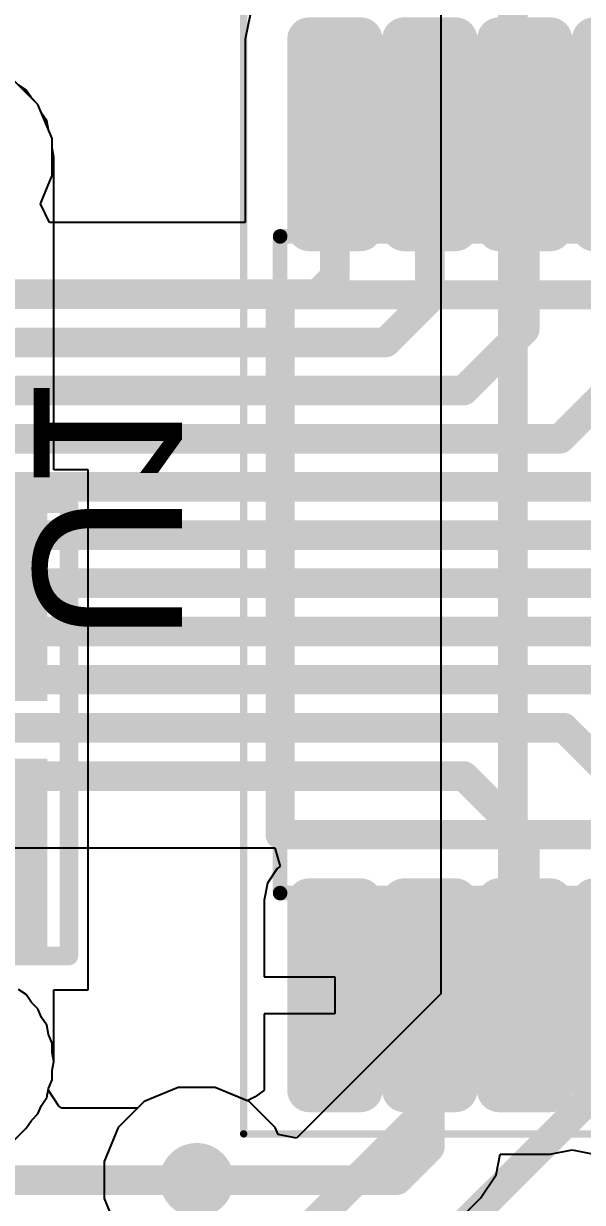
# Model space of a CAD drawing. Header units: inches. Extents: x -0.27 to 1.97, y -0.26 to 0.99.
# Drawn here: x 1.3273 to 1.478, y 0.316 to 0.634 of the extents above; entities that cross this region are included whole.
import ezdxf

# ---------------------------------------------------------------- set-up
doc = ezdxf.new("R2010")
doc.units = ezdxf.units.IN
doc.header["$MEASUREMENT"] = 0
for name, color, linetype in [('Bottom Layer', 5, 'Continuous'), ('Bottom Overlay', 54, 'Continuous'), ('Bottom Paste', 16, 'Continuous'), ('Bottom Solder', 6, 'Continuous'), ('Mechanical 13', 56, 'Continuous'), ('Mechanical 15', 56, 'Continuous'), ('Top Layer', 1, 'Continuous'), ('Top Overlay', 2, 'Continuous'), ('Top Paste', 8, 'Continuous'), ('Top Solder', 216, 'Continuous'), ('Via Holes', 16, 'Continuous')]:
    doc.layers.add(name, color=color, linetype=linetype)
doc.styles.add('Arial', font='', dxfattribs={"height": 0.2})
doc.styles.get('Arial').set_extended_font_data('Arial')

# ---------------------------------------------------------------- blocks, each defined once
blk = doc.blocks.new('XNLD_TSSOP24_N_B_11')
at = {"layer": 'Bottom Layer'}
h = blk.add_hatch(color=5, dxfattribs=at)
edge = h.paths.add_edge_path()
edge.add_arc((-0.09053, 0.14766), 0.00195, 0, 90)
edge.add_line((-0.09053, 0.14961), (-0.14175, 0.14961))
edge.add_arc((-0.14175, 0.14766), 0.00195, 90, 180)
edge.add_line((-0.1437, 0.14766), (-0.1437, 0.13384))
edge.add_arc((-0.14175, 0.13384), 0.00195, 180, 270)
edge.add_line((-0.14175, 0.13189), (-0.09053, 0.13189))
edge.add_arc((-0.09053, 0.13384), 0.00195, 270, 360)
edge.add_line((-0.08858, 0.13384), (-0.08858, 0.14766))
h = blk.add_hatch(color=5, dxfattribs=at)
edge = h.paths.add_edge_path()
edge.add_arc((0.14175, 0.14766), 0.00195, 0, 90)
edge.add_line((0.14175, 0.14961), (0.09053, 0.14961))
edge.add_arc((0.09053, 0.14766), 0.00195, 90, 180)
edge.add_line((0.08858, 0.14766), (0.08858, 0.13384))
edge.add_arc((0.09053, 0.13384), 0.00195, 180, 270)
edge.add_line((0.09053, 0.13189), (0.14175, 0.13189))
edge.add_arc((0.14175, 0.13384), 0.00195, 270, 360)
edge.add_line((0.1437, 0.13384), (0.1437, 0.14766))
h = blk.add_hatch(color=5, dxfattribs=at)
edge = h.paths.add_edge_path()
edge.add_arc((-0.09053, 0.12207), 0.00195, 0, 90)
edge.add_line((-0.09053, 0.12402), (-0.14175, 0.12402))
edge.add_arc((-0.14175, 0.12207), 0.00195, 90, 180)
edge.add_line((-0.1437, 0.12207), (-0.1437, 0.10825))
edge.add_arc((-0.14175, 0.10825), 0.00195, 180, 270)
edge.add_line((-0.14175, 0.1063), (-0.09053, 0.1063))
edge.add_arc((-0.09053, 0.10825), 0.00195, 270, 360)
edge.add_line((-0.08858, 0.10825), (-0.08858, 0.12207))
h = blk.add_hatch(color=5, dxfattribs=at)
edge = h.paths.add_edge_path()
edge.add_arc((0.14175, 0.12207), 0.00195, 0, 90)
edge.add_line((0.14175, 0.12402), (0.09053, 0.12402))
edge.add_arc((0.09053, 0.12207), 0.00195, 90, 180)
edge.add_line((0.08858, 0.12207), (0.08858, 0.10825))
edge.add_arc((0.09053, 0.10825), 0.00195, 180, 270)
edge.add_line((0.09053, 0.1063), (0.14175, 0.1063))
edge.add_arc((0.14175, 0.10825), 0.00195, 270, 360)
edge.add_line((0.1437, 0.10825), (0.1437, 0.12207))
h = blk.add_hatch(color=5, dxfattribs=at)
edge = h.paths.add_edge_path()
edge.add_arc((-0.09053, 0.09648), 0.00195, 0, 90)
edge.add_line((-0.09053, 0.09843), (-0.14175, 0.09843))
edge.add_arc((-0.14175, 0.09648), 0.00195, 90, 180)
edge.add_line((-0.1437, 0.09648), (-0.1437, 0.08266))
edge.add_arc((-0.14175, 0.08266), 0.00195, 180, 270)
edge.add_line((-0.14175, 0.08071), (-0.09053, 0.08071))
edge.add_arc((-0.09053, 0.08266), 0.00195, 270, 360)
edge.add_line((-0.08858, 0.08266), (-0.08858, 0.09648))
h = blk.add_hatch(color=5, dxfattribs=at)
edge = h.paths.add_edge_path()
edge.add_arc((0.14175, 0.09648), 0.00195, 0, 90)
edge.add_line((0.14175, 0.09843), (0.09053, 0.09843))
edge.add_arc((0.09053, 0.09648), 0.00195, 90, 180)
edge.add_line((0.08858, 0.09648), (0.08858, 0.08266))
edge.add_arc((0.09053, 0.08266), 0.00195, 180, 270)
edge.add_line((0.09053, 0.08071), (0.14175, 0.08071))
edge.add_arc((0.14175, 0.08266), 0.00195, 270, 360)
edge.add_line((0.1437, 0.08266), (0.1437, 0.09648))
at = {"layer": 'Bottom Paste'}
h = blk.add_hatch(color=16, dxfattribs=at)
edge = h.paths.add_edge_path()
edge.add_arc((-0.09053, 0.14766), 0.00195, 0, 90)
edge.add_line((-0.09053, 0.14961), (-0.14175, 0.14961))
edge.add_arc((-0.14175, 0.14766), 0.00195, 90, 180)
edge.add_line((-0.1437, 0.14766), (-0.1437, 0.13384))
edge.add_arc((-0.14175, 0.13384), 0.00195, 180, 270)
edge.add_line((-0.14175, 0.13189), (-0.09053, 0.13189))
edge.add_arc((-0.09053, 0.13384), 0.00195, 270, 360)
edge.add_line((-0.08858, 0.13384), (-0.08858, 0.14766))
h = blk.add_hatch(color=16, dxfattribs=at)
edge = h.paths.add_edge_path()
edge.add_arc((0.14175, 0.14766), 0.00195, 0, 90)
edge.add_line((0.14175, 0.14961), (0.09053, 0.14961))
edge.add_arc((0.09053, 0.14766), 0.00195, 90, 180)
edge.add_line((0.08858, 0.14766), (0.08858, 0.13384))
edge.add_arc((0.09053, 0.13384), 0.00195, 180, 270)
edge.add_line((0.09053, 0.13189), (0.14175, 0.13189))
edge.add_arc((0.14175, 0.13384), 0.00195, 270, 360)
edge.add_line((0.1437, 0.13384), (0.1437, 0.14766))
h = blk.add_hatch(color=16, dxfattribs=at)
edge = h.paths.add_edge_path()
edge.add_arc((-0.09053, 0.12207), 0.00195, 0, 90)
edge.add_line((-0.09053, 0.12402), (-0.14175, 0.12402))
edge.add_arc((-0.14175, 0.12207), 0.00195, 90, 180)
edge.add_line((-0.1437, 0.12207), (-0.1437, 0.10825))
edge.add_arc((-0.14175, 0.10825), 0.00195, 180, 270)
edge.add_line((-0.14175, 0.1063), (-0.09053, 0.1063))
edge.add_arc((-0.09053, 0.10825), 0.00195, 270, 360)
edge.add_line((-0.08858, 0.10825), (-0.08858, 0.12207))
h = blk.add_hatch(color=16, dxfattribs=at)
edge = h.paths.add_edge_path()
edge.add_arc((0.14175, 0.12207), 0.00195, 0, 90)
edge.add_line((0.14175, 0.12402), (0.09053, 0.12402))
edge.add_arc((0.09053, 0.12207), 0.00195, 90, 180)
edge.add_line((0.08858, 0.12207), (0.08858, 0.10825))
edge.add_arc((0.09053, 0.10825), 0.00195, 180, 270)
edge.add_line((0.09053, 0.1063), (0.14175, 0.1063))
edge.add_arc((0.14175, 0.10825), 0.00195, 270, 360)
edge.add_line((0.1437, 0.10825), (0.1437, 0.12207))
h = blk.add_hatch(color=16, dxfattribs=at)
edge = h.paths.add_edge_path()
edge.add_arc((-0.09053, 0.09648), 0.00195, 0, 90)
edge.add_line((-0.09053, 0.09843), (-0.14175, 0.09843))
edge.add_arc((-0.14175, 0.09648), 0.00195, 90, 180)
edge.add_line((-0.1437, 0.09648), (-0.1437, 0.08266))
edge.add_arc((-0.14175, 0.08266), 0.00195, 180, 270)
edge.add_line((-0.14175, 0.08071), (-0.09053, 0.08071))
edge.add_arc((-0.09053, 0.08266), 0.00195, 270, 360)
edge.add_line((-0.08858, 0.08266), (-0.08858, 0.09648))
h = blk.add_hatch(color=16, dxfattribs=at)
edge = h.paths.add_edge_path()
edge.add_arc((0.14175, 0.09648), 0.00195, 0, 90)
edge.add_line((0.14175, 0.09843), (0.09053, 0.09843))
edge.add_arc((0.09053, 0.09648), 0.00195, 90, 180)
edge.add_line((0.08858, 0.09648), (0.08858, 0.08266))
edge.add_arc((0.09053, 0.08266), 0.00195, 180, 270)
edge.add_line((0.09053, 0.08071), (0.14175, 0.08071))
edge.add_arc((0.14175, 0.08266), 0.00195, 270, 360)
edge.add_line((0.1437, 0.08266), (0.1437, 0.09648))
at = {"layer": 'Bottom Solder'}
h = blk.add_hatch(color=6, dxfattribs=at)
edge = h.paths.add_edge_path()
edge.add_arc((-0.09053, 0.14766), 0.00595, 0, 90)
edge.add_line((-0.09053, 0.15361), (-0.14175, 0.15361))
edge.add_arc((-0.14175, 0.14766), 0.00595, 90, 180)
edge.add_line((-0.1477, 0.14766), (-0.1477, 0.13384))
edge.add_arc((-0.14175, 0.13384), 0.00595, 180, 270)
edge.add_line((-0.14175, 0.12789), (-0.09053, 0.12789))
edge.add_arc((-0.09053, 0.13384), 0.00595, 270, 360)
edge.add_line((-0.08458, 0.13384), (-0.08458, 0.14766))
h = blk.add_hatch(color=6, dxfattribs=at)
edge = h.paths.add_edge_path()
edge.add_arc((0.14175, 0.14766), 0.00595, 0, 90)
edge.add_line((0.14175, 0.15361), (0.09053, 0.15361))
edge.add_arc((0.09053, 0.14766), 0.00595, 90, 180)
edge.add_line((0.08458, 0.14766), (0.08458, 0.13384))
edge.add_arc((0.09053, 0.13384), 0.00595, 180, 270)
edge.add_line((0.09053, 0.12789), (0.14175, 0.12789))
edge.add_arc((0.14175, 0.13384), 0.00595, 270, 360)
edge.add_line((0.1477, 0.13384), (0.1477, 0.14766))
h = blk.add_hatch(color=6, dxfattribs=at)
edge = h.paths.add_edge_path()
edge.add_arc((-0.09053, 0.12207), 0.00595, 0, 90)
edge.add_line((-0.09053, 0.12802), (-0.14175, 0.12802))
edge.add_arc((-0.14175, 0.12207), 0.00595, 90, 180)
edge.add_line((-0.1477, 0.12207), (-0.1477, 0.10825))
edge.add_arc((-0.14175, 0.10825), 0.00595, 180, 270)
edge.add_line((-0.14175, 0.1023), (-0.09053, 0.1023))
edge.add_arc((-0.09053, 0.10825), 0.00595, 270, 360)
edge.add_line((-0.08458, 0.10825), (-0.08458, 0.12207))
h = blk.add_hatch(color=6, dxfattribs=at)
edge = h.paths.add_edge_path()
edge.add_arc((0.14175, 0.12207), 0.00595, 0, 90)
edge.add_line((0.14175, 0.12802), (0.09053, 0.12802))
edge.add_arc((0.09053, 0.12207), 0.00595, 90, 180)
edge.add_line((0.08458, 0.12207), (0.08458, 0.10825))
edge.add_arc((0.09053, 0.10825), 0.00595, 180, 270)
edge.add_line((0.09053, 0.1023), (0.14175, 0.1023))
edge.add_arc((0.14175, 0.10825), 0.00595, 270, 360)
edge.add_line((0.1477, 0.10825), (0.1477, 0.12207))
h = blk.add_hatch(color=6, dxfattribs=at)
edge = h.paths.add_edge_path()
edge.add_arc((-0.09053, 0.09648), 0.00595, 0, 90)
edge.add_line((-0.09053, 0.10243), (-0.14175, 0.10243))
edge.add_arc((-0.14175, 0.09648), 0.00595, 90, 180)
edge.add_line((-0.1477, 0.09648), (-0.1477, 0.08266))
edge.add_arc((-0.14175, 0.08266), 0.00595, 180, 270)
edge.add_line((-0.14175, 0.07671), (-0.09053, 0.07671))
edge.add_arc((-0.09053, 0.08266), 0.00595, 270, 360)
edge.add_line((-0.08458, 0.08266), (-0.08458, 0.09648))
h = blk.add_hatch(color=6, dxfattribs=at)
edge = h.paths.add_edge_path()
edge.add_arc((0.14175, 0.09648), 0.00595, 0, 90)
edge.add_line((0.14175, 0.10243), (0.09053, 0.10243))
edge.add_arc((0.09053, 0.09648), 0.00595, 90, 180)
edge.add_line((0.08458, 0.09648), (0.08458, 0.08266))
edge.add_arc((0.09053, 0.08266), 0.00595, 180, 270)
edge.add_line((0.09053, 0.07671), (0.14175, 0.07671))
edge.add_arc((0.14175, 0.08266), 0.00595, 270, 360)
edge.add_line((0.1477, 0.08266), (0.1477, 0.09648))
h = blk.add_hatch(color=6, dxfattribs=at)
edge = h.paths.add_edge_path()
edge.add_arc((-0.09053, 0.07089), 0.00595, 0, 90)
edge.add_line((-0.09053, 0.07683), (-0.14175, 0.07683))
edge.add_arc((-0.14175, 0.07089), 0.00595, 90, 180)
edge.add_line((-0.1477, 0.07089), (-0.1477, 0.05707))
edge.add_arc((-0.14175, 0.05707), 0.00595, 180, 270)
edge.add_line((-0.14175, 0.05112), (-0.09053, 0.05112))
edge.add_arc((-0.09053, 0.05707), 0.00595, 270, 360)
edge.add_line((-0.08458, 0.05707), (-0.08458, 0.07089))
h = blk.add_hatch(color=6, dxfattribs=at)
edge = h.paths.add_edge_path()
edge.add_arc((0.14175, 0.07089), 0.00595, 0, 90)
edge.add_line((0.14175, 0.07683), (0.09053, 0.07683))
edge.add_arc((0.09053, 0.07089), 0.00595, 90, 180)
edge.add_line((0.08458, 0.07089), (0.08458, 0.05707))
edge.add_arc((0.09053, 0.05707), 0.00595, 180, 270)
edge.add_line((0.09053, 0.05112), (0.14175, 0.05112))
edge.add_arc((0.14175, 0.05707), 0.00595, 270, 360)
edge.add_line((0.1477, 0.05707), (0.1477, 0.07089))
at = {"layer": 'Bottom Overlay'}
for points in [[(-0.07283, 0.15551, 0.00787, 0.00787, 0), (0.07283, 0.15551, 0.00787, 0.00787, 0)], [(-0.07283, 0.15551, 0.00787, 0.00787, 0), (-0.07283, -0.15551, 0.00787, 0.00787, 0)], [(0.07283, 0.15551, 0.00787, 0.00787, 0), (0.07283, -0.15551, 0.00787, 0.00787, 0)]]:
    blk.add_lwpolyline(points, format="xyseb", dxfattribs=at)
for points in [[(-0.0748, 0.15551, 0.00394, 0.00394, 1), (-0.07087, 0.15551, 0.00394, 0.00394, 1)], [(-0.0748, 0.15551, 0.00394, 0.00394, 1), (-0.07087, 0.15551, 0.00394, 0.00394, 1)], [(0.07087, 0.15551, 0.00394, 0.00394, 1), (0.0748, 0.15551, 0.00394, 0.00394, 1)], [(0.07087, 0.15551, 0.00394, 0.00394, 1), (0.0748, 0.15551, 0.00394, 0.00394, 1)]]:
    blk.add_lwpolyline(points, format="xyseb", close=True, dxfattribs=at)
at = {"layer": 'Mechanical 13'}
for points in [[(-0.08858, 0.15551, 0.00394, 0.00394, 0), (0.08858, 0.15551, 0.00394, 0.00394, 0)], [(-0.08858, 0.15551, 0.00394, 0.00394, 0), (-0.08858, -0.15551, 0.00394, 0.00394, 0)], [(0.08858, 0.15551, 0.00394, 0.00394, 0), (0.08858, -0.15551, 0.00394, 0.00394, 0)]]:
    blk.add_lwpolyline(points, format="xyseb", dxfattribs=at)
for points in [[(-0.08957, 0.15551, 0.00197, 0.00197, 1), (-0.0876, 0.15551, 0.00197, 0.00197, 1)], [(-0.08957, 0.15551, 0.00197, 0.00197, 1), (-0.0876, 0.15551, 0.00197, 0.00197, 1)], [(0.0876, 0.15551, 0.00197, 0.00197, 1), (0.08957, 0.15551, 0.00197, 0.00197, 1)], [(0.0876, 0.15551, 0.00197, 0.00197, 1), (0.08957, 0.15551, 0.00197, 0.00197, 1)]]:
    blk.add_lwpolyline(points, format="xyseb", close=True, dxfattribs=at)
at = {"layer": 'Mechanical 15'}
for points in [[(-0.15354, 0.16535, 0.00197, 0.00197, 0), (0.15354, 0.16535, 0.00197, 0.00197, 0)], [(-0.15354, 0.16535, 0.00197, 0.00197, 0), (-0.15354, -0.16535, 0.00197, 0.00197, 0)]]:
    blk.add_lwpolyline(points, format="xyseb", dxfattribs=at)
blk.add_lwpolyline([(-0.15404, 0.16535, 0.000984, 0.000984, 1), (-0.15305, 0.16535, 0.000984, 0.000984, 1)], format="xyseb", close=True, dxfattribs=at)
blk.add_lwpolyline([(-0.15404, 0.16535, 0.000984, 0.000984, 1), (-0.15305, 0.16535, 0.000984, 0.000984, 1)], format="xyseb", close=True, dxfattribs=at)
blk = doc.blocks.new('FBC0603_37')
at = {"layer": 'Top Layer'}
for points in [[(-0.02165, 0.01969), (0.02165, 0.01969), (0.02165, -0.01969), (-0.02165, -0.01969)], [(0.04528, 0.01969), (0.08858, 0.01969), (0.08858, -0.01969), (0.04528, -0.01969)]]:
    blk.add_hatch(color=1, dxfattribs=at).paths.add_polyline_path(points)
at = {"layer": 'Top Paste'}
for points in [[(-0.02165, 0.01969), (0.02165, 0.01969), (0.02165, -0.01969), (-0.02165, -0.01969)], [(0.04528, 0.01969), (0.08858, 0.01969), (0.08858, -0.01969), (0.04528, -0.01969)]]:
    blk.add_hatch(color=8, dxfattribs=at).paths.add_polyline_path(points)
at = {"layer": 'Top Solder'}
for points in [[(-0.02565, 0.02369), (0.02565, 0.02369), (0.02565, -0.02369), (-0.02565, -0.02369)], [(0.04128, 0.02369), (0.09258, 0.02369), (0.09258, -0.02369), (0.04128, -0.02369)]]:
    blk.add_hatch(color=216, dxfattribs=at).paths.add_polyline_path(points)
at = {"layer": 'Top Overlay'}
for points in [[(-0.02756, 0.02953, 0.005, 0.005, 0), (0.09449, 0.02953, 0.005, 0.005, 0)], [(-0.02756, 0.02953, 0.005, 0.005, 0), (-0.02756, -0.02953, 0.005, 0.005, 0)], [(0.09449, 0.02953, 0.005, 0.005, 0), (0.09449, -0.02953, 0.005, 0.005, 0)], [(-0.02756, -0.02953, 0.005, 0.005, 0), (0.09449, -0.02953, 0.005, 0.005, 0)]]:
    blk.add_lwpolyline(points, format="xyseb", dxfattribs=at)
for points in [[(-0.02881, 0.02953, 0.0025, 0.0025, 1), (-0.02631, 0.02953, 0.0025, 0.0025, 1)], [(-0.02881, 0.02953, 0.0025, 0.0025, 1), (-0.02631, 0.02953, 0.0025, 0.0025, 1)], [(0.09324, 0.02953, 0.0025, 0.0025, 1), (0.09574, 0.02953, 0.0025, 0.0025, 1)], [(0.09324, 0.02953, 0.0025, 0.0025, 1), (0.09574, 0.02953, 0.0025, 0.0025, 1)], [(-0.02881, -0.02953, 0.0025, 0.0025, 1), (-0.02631, -0.02953, 0.0025, 0.0025, 1)], [(-0.02881, -0.02953, 0.0025, 0.0025, 1), (-0.02631, -0.02953, 0.0025, 0.0025, 1)], [(0.09324, -0.02953, 0.0025, 0.0025, 1), (0.09574, -0.02953, 0.0025, 0.0025, 1)], [(0.09324, -0.02953, 0.0025, 0.0025, 1), (0.09574, -0.02953, 0.0025, 0.0025, 1)]]:
    blk.add_lwpolyline(points, format="xyseb", close=True, dxfattribs=at)

msp = doc.modelspace()

# ---------------------------------------------------------------- hatches: boundary and pattern name
at = {"layer": 'Bottom Layer'}
h = msp.add_hatch(color=5, dxfattribs=at)
edge = h.paths.add_edge_path()
edge.add_arc((1.374, 0.322), 0.01, 0, 360)
at = {"layer": 'Top Layer'}
h = msp.add_hatch(color=1, dxfattribs=at)
edge = h.paths.add_edge_path()
edge.add_arc((1.374, 0.322), 0.01, 0, 360)
at = {"layer": 'Via Holes'}
h = msp.add_hatch(color=7, dxfattribs=at)
edge = h.paths.add_edge_path()
edge.add_arc((1.374, 0.322), 0.006, 0, 360)

# ---------------------------------------------------------------- linework, layer by layer
at = {"layer": 'Bottom Layer'}
for p, q in [((1.38838, 0.63637), (1.38706, 0.62975)), ((1.38706, 0.62975), (1.38706, 0.58037)), ((1.33119, 0.61216), (1.32416, 0.61919)), ((1.335, 0.60297), (1.33119, 0.61216)), ((1.335, 0.59303), (1.335, 0.60297)), ((1.33183, 0.58537), (1.335, 0.59303)), ((1.33426, 0.58037), (1.33183, 0.58537)), ((1.38706, 0.58037), (1.33426, 0.58037)), ((1.14, 0.41163), (1.39503, 0.41163)), ((1.39503, 0.41163), (1.39654, 0.40663)), ((1.39573, 0.40608), (1.39309, 0.40213)), ((1.39654, 0.40663), (1.39573, 0.40608)), ((1.39309, 0.40213), (1.39216, 0.39747)), ((1.39216, 0.39747), (1.39216, 0.37686)), ((1.39216, 0.37686), (1.41125, 0.37686)), ((1.41125, 0.37686), (1.41125, 0.36686)), ((1.32802, 0.37202), (1.32594, 0.37342)), ((1.32942, 0.36994), (1.32802, 0.37202)), ((1.33119, 0.36816), (1.32942, 0.36994)), ((1.33215, 0.36584), (1.33119, 0.36816)), ((1.33355, 0.36375), (1.33215, 0.36584)), ((1.41125, 0.36686), (1.39216, 0.36686)), ((1.39216, 0.36686), (1.39216, 0.34627)), ((1.33404, 0.36129), (1.33355, 0.36375)), ((1.335, 0.35897), (1.33404, 0.36129)), ((1.335, 0.35646), (1.335, 0.35897)), ((1.33549, 0.354), (1.335, 0.35646)), ((1.335, 0.35154), (1.33549, 0.354)), ((1.335, 0.34903), (1.335, 0.35154)), ((1.33355, 0.34425), (1.33404, 0.34671)), ((1.33404, 0.34671), (1.335, 0.34903)), ((1.36903, 0.347), (1.35984, 0.34319)), ((1.37897, 0.347), (1.36903, 0.347)), ((1.38762, 0.34342), (1.37897, 0.347)), ((1.33215, 0.34216), (1.33355, 0.34425)), ((1.38976, 0.34442), (1.38762, 0.34342)), ((1.39208, 0.34619), (1.38976, 0.34442)), ((1.39216, 0.34627), (1.39208, 0.34619)), ((1.33119, 0.33984), (1.33215, 0.34216)), ((1.35984, 0.34319), (1.35281, 0.33616)), ((1.32802, 0.33598), (1.32942, 0.33806)), ((1.32942, 0.33806), (1.33119, 0.33984)), ((1.26602, 0.27398), (1.32802, 0.33598)), ((1.35281, 0.33616), (1.349, 0.32697)), ((1.45474, 0.32343), (1.45584, 0.32897)), ((1.45584, 0.32897), (1.46934, 0.32897)), ((1.46934, 0.32897), (1.47523, 0.33014)), ((1.47523, 0.33014), (1.48111, 0.32897)), ((1.349, 0.32697), (1.349, 0.31703)), ((1.45054, 0.31714), (1.45474, 0.32343)), ((1.349, 0.31703), (1.35281, 0.30784)), ((1.4417, 0.3083), (1.45054, 0.31714))]:
    msp.add_line(p, q, dxfattribs=at)
for points in [[(1.41125, 0.56569, 0.008, 0.008, 0), (1.41125, 0.60414, 0.008, 0.008, 0)], [(1.43684, 0.55984, 0.008, 0.008, 0), (1.43684, 0.60414, 0.008, 0.008, 0)], [(1.46243, 0.55143, 0.008, 0.008, 0), (1.46243, 0.60414, 0.008, 0.008, 0)], [(1.40657, 0.561, 0.008, 0.008, 0), (1.41125, 0.56569, 0.008, 0.008, 0)], [(1.268, 0.561, 0.008, 0.008, 0), (1.40657, 0.561, 0.008, 0.008, 0)], [(1.425, 0.548, 0.008, 0.008, 0), (1.43684, 0.55984, 0.008, 0.008, 0)], [(1.446, 0.535, 0.008, 0.008, 0), (1.46243, 0.55143, 0.008, 0.008, 0)], [(1.25738, 0.548, 0.008, 0.008, 0), (1.425, 0.548, 0.008, 0.008, 0)], [(1.472, 0.522, 0.008, 0.008, 0), (1.48802, 0.53802, 0.008, 0.008, 0)], [(1.252, 0.535, 0.008, 0.008, 0), (1.446, 0.535, 0.008, 0.008, 0)], [(1.243, 0.522, 0.008, 0.008, 0), (1.472, 0.522, 0.008, 0.008, 0)], [(1.23, 0.509, 0.008, 0.008, 0), (1.592, 0.509, 0.008, 0.008, 0)], [(1.22, 0.496, 0.008, 0.008, 0), (1.564, 0.496, 0.008, 0.008, 0)], [(1.21287, 0.483, 0.008, 0.008, 0), (1.546, 0.483, 0.008, 0.008, 0)], [(1.19962, 0.47, 0.008, 0.008, 0), (1.517, 0.47, 0.008, 0.008, 0)], [(1.179, 0.457, 0.008, 0.008, 0), (1.49, 0.457, 0.008, 0.008, 0)], [(1.155, 0.444, 0.008, 0.008, 0), (1.473, 0.444, 0.008, 0.008, 0)], [(1.473, 0.444, 0.008, 0.008, 0), (1.48802, 0.42898, 0.008, 0.008, 0)], [(1.14, 0.431, 0.008, 0.008, 0), (1.446, 0.431, 0.008, 0.008, 0)], [(1.446, 0.431, 0.008, 0.008, 0), (1.46243, 0.41457, 0.008, 0.008, 0)], [(1.46243, 0.37186, 0.008, 0.008, 0), (1.46243, 0.41457, 0.008, 0.008, 0)], [(1.43684, 0.33084, 0.008, 0.008, 0), (1.43684, 0.37186, 0.008, 0.008, 0)], [(1.428, 0.322, 0.008, 0.008, 0), (1.43684, 0.33084, 0.008, 0.008, 0)], [(1.374, 0.322, 0.008, 0.008, 0), (1.428, 0.322, 0.008, 0.008, 0)]]:
    msp.add_lwpolyline(points, format="xyseb", dxfattribs=at)
for points in [[(1.40925, 0.60414, 0.004, 0.004, 1), (1.41325, 0.60414, 0.004, 0.004, 1)], [(1.43484, 0.60414, 0.004, 0.004, 1), (1.43884, 0.60414, 0.004, 0.004, 1)], [(1.46043, 0.60414, 0.004, 0.004, 1), (1.46443, 0.60414, 0.004, 0.004, 1)], [(1.40925, 0.56569, 0.004, 0.004, 1), (1.41325, 0.56569, 0.004, 0.004, 1)], [(1.40925, 0.56569, 0.004, 0.004, 1), (1.41325, 0.56569, 0.004, 0.004, 1)], [(1.40457, 0.561, 0.004, 0.004, 1), (1.40857, 0.561, 0.004, 0.004, 1)], [(1.40457, 0.561, 0.004, 0.004, 1), (1.40857, 0.561, 0.004, 0.004, 1)], [(1.43484, 0.55984, 0.004, 0.004, 1), (1.43884, 0.55984, 0.004, 0.004, 1)], [(1.43484, 0.55984, 0.004, 0.004, 1), (1.43884, 0.55984, 0.004, 0.004, 1)], [(1.46043, 0.55143, 0.004, 0.004, 1), (1.46443, 0.55143, 0.004, 0.004, 1)], [(1.46043, 0.55143, 0.004, 0.004, 1), (1.46443, 0.55143, 0.004, 0.004, 1)], [(1.423, 0.548, 0.004, 0.004, 1), (1.427, 0.548, 0.004, 0.004, 1)], [(1.423, 0.548, 0.004, 0.004, 1), (1.427, 0.548, 0.004, 0.004, 1)], [(1.444, 0.535, 0.004, 0.004, 1), (1.448, 0.535, 0.004, 0.004, 1)], [(1.444, 0.535, 0.004, 0.004, 1), (1.448, 0.535, 0.004, 0.004, 1)], [(1.47, 0.522, 0.004, 0.004, 1), (1.474, 0.522, 0.004, 0.004, 1)], [(1.47, 0.522, 0.004, 0.004, 1), (1.474, 0.522, 0.004, 0.004, 1)], [(1.471, 0.444, 0.004, 0.004, 1), (1.475, 0.444, 0.004, 0.004, 1)], [(1.471, 0.444, 0.004, 0.004, 1), (1.475, 0.444, 0.004, 0.004, 1)], [(1.444, 0.431, 0.004, 0.004, 1), (1.448, 0.431, 0.004, 0.004, 1)], [(1.444, 0.431, 0.004, 0.004, 1), (1.448, 0.431, 0.004, 0.004, 1)], [(1.46043, 0.41457, 0.004, 0.004, 1), (1.46443, 0.41457, 0.004, 0.004, 1)], [(1.46043, 0.41457, 0.004, 0.004, 1), (1.46443, 0.41457, 0.004, 0.004, 1)], [(1.43484, 0.37186, 0.004, 0.004, 1), (1.43884, 0.37186, 0.004, 0.004, 1)], [(1.46043, 0.37186, 0.004, 0.004, 1), (1.46443, 0.37186, 0.004, 0.004, 1)], [(1.43484, 0.33084, 0.004, 0.004, 1), (1.43884, 0.33084, 0.004, 0.004, 1)], [(1.43484, 0.33084, 0.004, 0.004, 1), (1.43884, 0.33084, 0.004, 0.004, 1)], [(1.372, 0.322, 0.004, 0.004, 1), (1.376, 0.322, 0.004, 0.004, 1)], [(1.426, 0.322, 0.004, 0.004, 1), (1.43, 0.322, 0.004, 0.004, 1)], [(1.426, 0.322, 0.004, 0.004, 1), (1.43, 0.322, 0.004, 0.004, 1)]]:
    msp.add_lwpolyline(points, format="xyseb", close=True, dxfattribs=at)
at = {"layer": 'Top Layer'}
for p, q in [((1.43986, 0.67579), (1.43986, 0.37225)), ((1.32802, 0.61602), (1.32594, 0.61742)), ((1.32942, 0.61394), (1.32802, 0.61602)), ((1.33119, 0.61216), (1.32942, 0.61394)), ((1.33215, 0.60984), (1.33119, 0.61216)), ((1.33355, 0.60775), (1.33215, 0.60984)), ((1.33404, 0.60529), (1.33355, 0.60775)), ((1.335, 0.60297), (1.33404, 0.60529)), ((1.335, 0.60046), (1.335, 0.60297)), ((1.33549, 0.598), (1.335, 0.60046)), ((1.33549, 0.51358), (1.33549, 0.598)), ((1.34468, 0.51358), (1.33549, 0.51358)), ((1.34468, 0.44028), (1.34468, 0.51358)), ((1.34468, 0.37335), (1.34468, 0.44028)), ((1.33549, 0.354), (1.33549, 0.37335)), ((1.33549, 0.37335), (1.34468, 0.37335)), ((1.43986, 0.37225), (1.40089, 0.33328)), ((1.335, 0.35154), (1.33549, 0.354)), ((1.335, 0.34903), (1.335, 0.35154)), ((1.33397, 0.34637), (1.33404, 0.34671)), ((1.33404, 0.34671), (1.335, 0.34903)), ((1.36903, 0.347), (1.35984, 0.34319)), ((1.37897, 0.347), (1.36903, 0.347)), ((1.38816, 0.34319), (1.37897, 0.347)), ((1.33681, 0.34196), (1.33397, 0.34637)), ((1.33764, 0.34137), (1.33681, 0.34196)), ((1.35802, 0.34137), (1.33764, 0.34137)), ((1.35984, 0.34319), (1.35802, 0.34137)), ((1.39519, 0.33616), (1.38816, 0.34319)), ((1.39598, 0.33426), (1.39519, 0.33616)), ((1.40089, 0.33328), (1.39598, 0.33426))]:
    msp.add_line(p, q, dxfattribs=at)
for points in [[(1.45923, 0.36423, 0.008, 0.008, 0), (1.45923, 0.69177, 0.008, 0.008, 0)], [(1.41971, 0.28371, 0.008, 0.008, 0), (1.50116, 0.36516, 0.008, 0.008, 0)], [(1.392, 0.297, 0.008, 0.008, 0), (1.45923, 0.36423, 0.008, 0.008, 0)], [(0.778, 0.322, 0.008, 0.008, 0), (1.374, 0.322, 0.008, 0.008, 0)]]:
    msp.add_lwpolyline(points, format="xyseb", dxfattribs=at)
for points in [[(1.45723, 0.36423, 0.004, 0.004, 1), (1.46123, 0.36423, 0.004, 0.004, 1)], [(1.45723, 0.36423, 0.004, 0.004, 1), (1.46123, 0.36423, 0.004, 0.004, 1)], [(1.372, 0.322, 0.004, 0.004, 1), (1.376, 0.322, 0.004, 0.004, 1)]]:
    msp.add_lwpolyline(points, format="xyseb", close=True, dxfattribs=at)

# ---------------------------------------------------------------- block references
at = {"rotation": 90}
for name, p in [('XNLD_TSSOP24_N_B_11', (1.552, 0.488)), ('FBC0603_37', (1.31, 0.41))]:
    msp.add_blockref(name, p, dxfattribs=at)

# ---------------------------------------------------------------- texts
at = {"layer": 'Bottom Overlay', "style": 'Arial', "text_generation_flag": 2}
msp.add_text('U1', height=0.04, rotation=270, dxfattribs=at).set_placement((1.33, 0.467))

doc.saveas('drawing.dxf')
